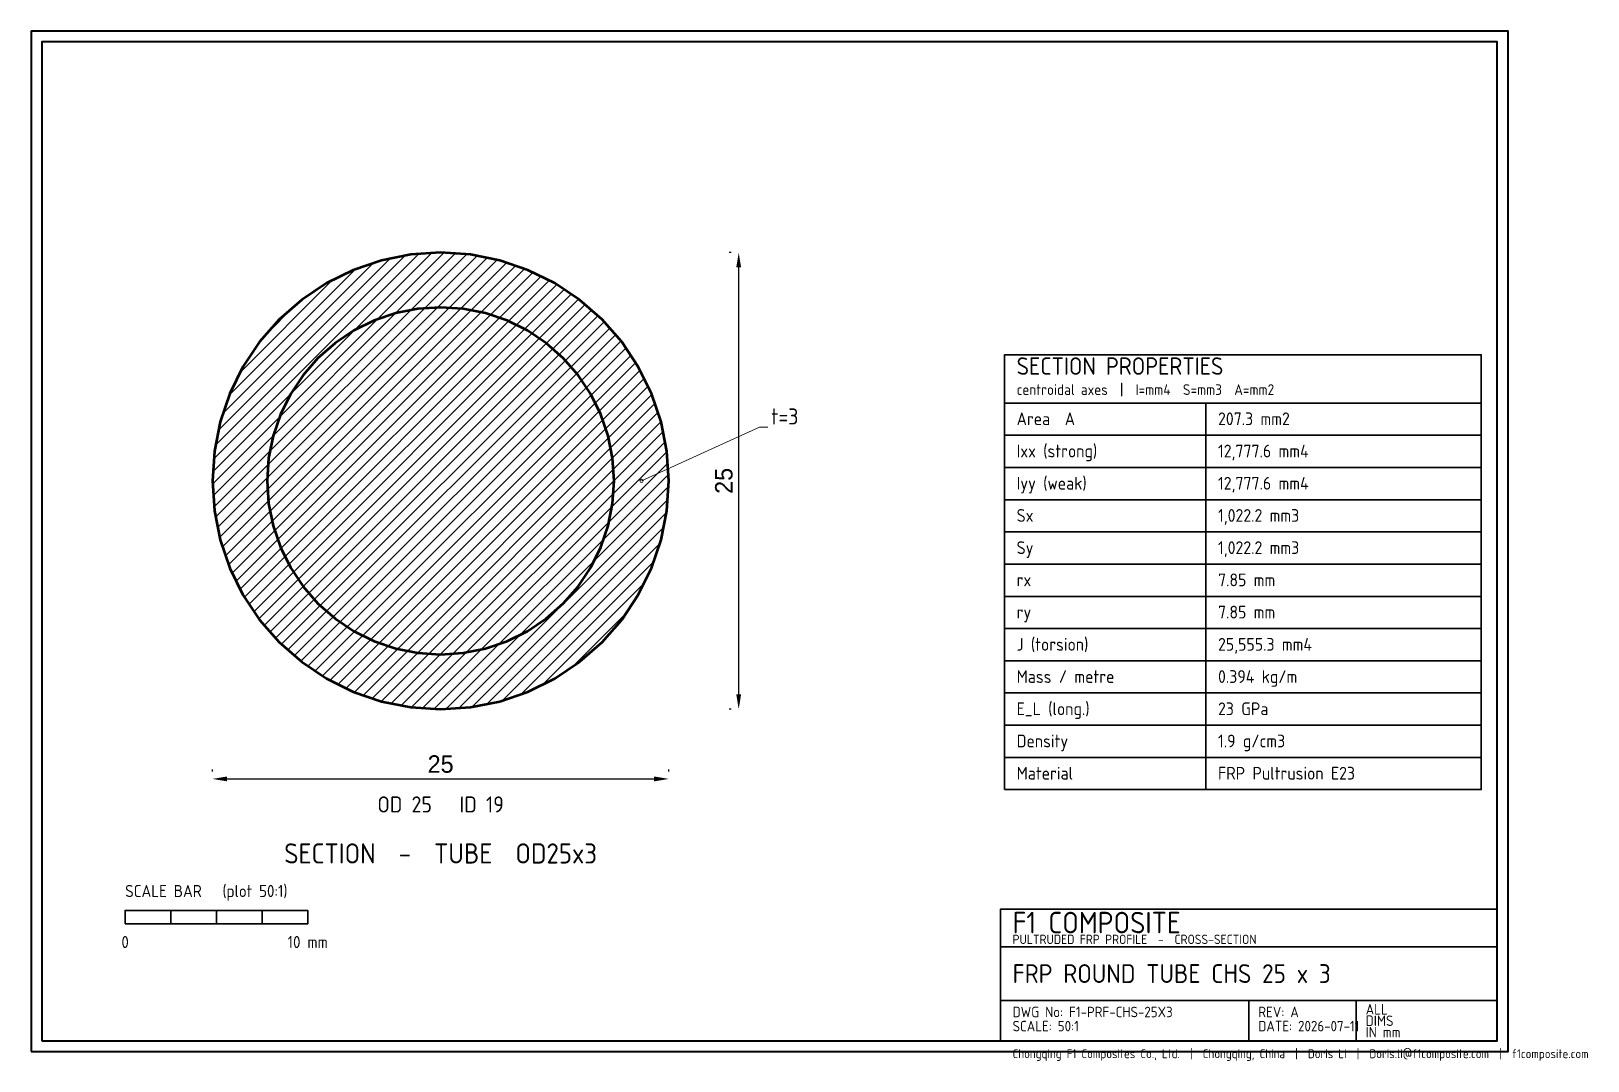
# Model space of a CAD drawing. Header units: millimetres. Extents: x 0 to 11595, y -70 to 7600.
import ezdxf
from ezdxf.enums import TextEntityAlignment as Align

# ---------------------------------------------------------------- set-up
doc = ezdxf.new("R2010")
doc.units = ezdxf.units.MM
for name, color, linetype, lineweight in [('BEAM', 4, 'CONTINUOUS', 50), ('BORDER', 250, 'CONTINUOUS', 40), ('DIM', 1, 'CONTINUOUS', 18), ('HATCH', 9, 'CONTINUOUS', 9), ('TEXT', 250, 'CONTINUOUS', 25), ('TITLE', 250, 'CONTINUOUS', 30)]:
    doc.layers.add(name, color=color, linetype=linetype, lineweight=lineweight)
doc.layers.add('NOTE', color=2, linetype='CONTINUOUS', lineweight=18, true_color=0xb45f00)
doc.styles.add('F1', font='isocp.shx')
doc.dimstyles.new('F1DIM', dxfattribs={"dimtxt": 130, "dimasz": 110, "dimexe": 70, "dimexo": 55, "dimgap": 45, "dimtad": 1, "dimdec": 0, "dimcen": 2.5, "dimclrd": 1, "dimclre": 1, "dimclrt": 1, "dimazin": 3, "dimtfac": 1, "dimtmove": 0, "dimatfit": 3})

msp = doc.modelspace()

# ---------------------------------------------------------------- hatches: boundary and pattern name
at = {"layer": 'HATCH'}
h = msp.add_hatch(dxfattribs=at)
h.set_pattern_fill('ANSI31', scale=20)
h.paths.add_polyline_path([(4750, 4250), (4735.5, 4471.9), (4692.1, 4690), (4620.6, 4900.6), (4522.2, 5100), (4398.7, 5284.9), (4252.1, 5452.1), (4084.9, 5598.7), (3900, 5722.2), (3700.6, 5820.6), (3490, 5892.1), (3271.9, 5935.5), (3050, 5950), (2828.1, 5935.5), (2610, 5892.1), (2399.4, 5820.6), (2200, 5722.2), (2015.1, 5598.7), (1847.9, 5452.1), (1701.3, 5284.9), (1577.8, 5100), (1479.4, 4900.6), (1407.9, 4690), (1364.5, 4471.9), (1350, 4250), (1364.5, 4028.1), (1407.9, 3810), (1479.4, 3599.4), (1577.8, 3400), (1701.3, 3215.1), (1847.9, 3047.9), (2015.1, 2901.3), (2200, 2777.8), (2399.4, 2679.4), (2610, 2607.9), (2828.1, 2564.5), (3050, 2550), (3271.9, 2564.5), (3490, 2607.9), (3700.6, 2679.4), (3900, 2777.8), (4084.9, 2901.3), (4252.1, 3047.9), (4398.7, 3215.1), (4522.2, 3400), (4620.6, 3599.4), (4692.1, 3810), (4735.5, 4028.1)])
h.paths.add_polyline_path([(4342, 4250), (4330.9, 4418.6), (4298, 4584.4), (4243.7, 4744.4), (4168.9, 4896), (4075, 5036.5), (3963.6, 5163.6), (3836.5, 5275), (3696, 5368.9), (3544.4, 5443.7), (3384.4, 5498), (3218.6, 5530.9), (3050, 5542), (2881.4, 5530.9), (2715.6, 5498), (2555.6, 5443.7), (2404, 5368.9), (2263.5, 5275), (2136.4, 5163.6), (2025, 5036.5), (1931.1, 4896), (1856.3, 4744.4), (1802, 4584.4), (1769.1, 4418.6), (1758, 4250), (1769.1, 4081.4), (1802, 3915.6), (1856.3, 3755.6), (1931.1, 3604), (2025, 3463.5), (2136.4, 3336.4), (2263.5, 3225), (2404, 3131.1), (2555.6, 3056.3), (2715.6, 3002), (2881.4, 2969.1), (3050, 2958), (3218.6, 2969.1), (3384.4, 3002), (3544.4, 3056.3), (3696, 3131.1), (3836.5, 3225), (3963.6, 3336.4), (4075, 3463.5), (4168.9, 3604), (4243.7, 3755.6), (4298, 3915.6), (4330.9, 4081.4)], flags=0)

# ---------------------------------------------------------------- linework, layer by layer
at = {"layer": 'BEAM'}
for points in [[(4750, 4250), (4735.5, 4471.9), (4692.1, 4690), (4620.6, 4900.6), (4522.2, 5100), (4398.7, 5284.9), (4252.1, 5452.1), (4084.9, 5598.7), (3900, 5722.2), (3700.6, 5820.6), (3490, 5892.1), (3271.9, 5935.5), (3050, 5950), (2828.1, 5935.5), (2610, 5892.1), (2399.4, 5820.6), (2200, 5722.2), (2015.1, 5598.7), (1847.9, 5452.1), (1701.3, 5284.9), (1577.8, 5100), (1479.4, 4900.6), (1407.9, 4690), (1364.5, 4471.9), (1350, 4250), (1364.5, 4028.1), (1407.9, 3810), (1479.4, 3599.4), (1577.8, 3400), (1701.3, 3215.1), (1847.9, 3047.9), (2015.1, 2901.3), (2200, 2777.8), (2399.4, 2679.4), (2610, 2607.9), (2828.1, 2564.5), (3050, 2550), (3271.9, 2564.5), (3490, 2607.9), (3700.6, 2679.4), (3900, 2777.8), (4084.9, 2901.3), (4252.1, 3047.9), (4398.7, 3215.1), (4522.2, 3400), (4620.6, 3599.4), (4692.1, 3810), (4735.5, 4028.1)], [(4342, 4250), (4330.9, 4418.6), (4298, 4584.4), (4243.7, 4744.4), (4168.9, 4896), (4075, 5036.5), (3963.6, 5163.6), (3836.5, 5275), (3696, 5368.9), (3544.4, 5443.7), (3384.4, 5498), (3218.6, 5530.9), (3050, 5542), (2881.4, 5530.9), (2715.6, 5498), (2555.6, 5443.7), (2404, 5368.9), (2263.5, 5275), (2136.4, 5163.6), (2025, 5036.5), (1931.1, 4896), (1856.3, 4744.4), (1802, 4584.4), (1769.1, 4418.6), (1758, 4250), (1769.1, 4081.4), (1802, 3915.6), (1856.3, 3755.6), (1931.1, 3604), (2025, 3463.5), (2136.4, 3336.4), (2263.5, 3225), (2404, 3131.1), (2555.6, 3056.3), (2715.6, 3002), (2881.4, 2969.1), (3050, 2958), (3218.6, 2969.1), (3384.4, 3002), (3544.4, 3056.3), (3696, 3131.1), (3836.5, 3225), (3963.6, 3336.4), (4075, 3463.5), (4168.9, 3604), (4243.7, 3755.6), (4298, 3915.6), (4330.9, 4081.4)]]:
    msp.add_lwpolyline(points, close=True, dxfattribs=at)
at = {"layer": 'BORDER'}
for points in [[(0, 0), (11000, 0), (11000, 7600), (0, 7600)], [(80, 80), (10920, 80), (10920, 7520), (80, 7520)]]:
    msp.add_lwpolyline(points, close=True, dxfattribs=at)
at = {"layer": 'NOTE'}
for p, q in [((4546, 4250), (5426, 4650)), ((5426, 4650), (5486, 4650))]:
    msp.add_line(p, q, dxfattribs=at)
msp.add_circle((4546, 4250), 12, dxfattribs=at)
at = {"layer": 'TITLE'}
for p, q in [((7250, 4830), (10800, 4830)), ((8750, 1950), (8750, 4830)), ((7250, 4590), (10800, 4590)), ((7250, 4350), (10800, 4350)), ((7250, 4110), (10800, 4110)), ((7250, 3870), (10800, 3870)), ((7250, 3630), (10800, 3630)), ((7250, 3390), (10800, 3390)), ((7250, 3150), (10800, 3150)), ((7250, 2910), (10800, 2910)), ((7250, 2670), (10800, 2670)), ((7250, 2430), (10800, 2430)), ((7250, 2190), (10800, 2190)), ((7250, 1950), (10800, 1950)), ((7220, 780), (10920, 780)), ((7220, 380), (10920, 380)), ((9070, 80), (9070, 380)), ((9870, 80), (9870, 380))]:
    msp.add_line(p, q, dxfattribs=at)
for points in [[(7250, 1950), (10800, 1950), (10800, 5190), (7250, 5190)], [(700, 950), (1040, 950), (1040, 1050), (700, 1050)], [(1040, 950), (1380, 950), (1380, 1050), (1040, 1050)], [(1380, 950), (1720, 950), (1720, 1050), (1380, 1050)], [(1720, 950), (2060, 950), (2060, 1050), (1720, 1050)], [(7220, 80), (10920, 80), (10920, 1060), (7220, 1060)]]:
    msp.add_lwpolyline(points, close=True, dxfattribs=at)

# ---------------------------------------------------------------- texts
at = {"layer": 'NOTE', "style": 'F1'}
msp.add_text('t=3', height=120, dxfattribs=at).set_placement((5511, 4670))
msp.add_text('OD 25   ID 19', height=120, dxfattribs=at).set_placement((3050, 1780), align=Align.CENTER)
at = {"layer": 'TEXT', "style": 'F1'}
for s, height, p in [('centroidal axes  |  I=mm4  S=mm3  A=mm2', 80, (7340, 4890)), ('Area  A', 95, (7340, 4665)), ('207.3 mm2', 95, (8840, 4665)), ('Ixx (strong)', 95, (7340, 4425)), ('12,777.6 mm4', 95, (8840, 4425)), ('Iyy (weak)', 95, (7340, 4185)), ('12,777.6 mm4', 95, (8840, 4185)), ('Sx', 95, (7340, 3945)), ('1,022.2 mm3', 95, (8840, 3945)), ('Sy', 95, (7340, 3705)), ('1,022.2 mm3', 95, (8840, 3705)), ('rx', 95, (7340, 3465)), ('7.85 mm', 95, (8840, 3465)), ('ry', 95, (7340, 3225)), ('7.85 mm', 95, (8840, 3225)), ('J (torsion)', 95, (7340, 2985)), ('25,555.3 mm4', 95, (8840, 2985)), ('Mass / metre', 95, (7340, 2745)), ('0.394 kg/m', 95, (8840, 2745)), ('E_L (long.)', 95, (7340, 2505)), ('23 GPa', 95, (8840, 2505)), ('Density', 95, (7340, 2265)), ('1.9 g/cm3', 95, (8840, 2265)), ('Material', 95, (7340, 2025)), ('FRP Pultrusion E23', 95, (8840, 2025)), ('SCALE BAR   (plot 50:1)', 90, (700, 1150)), ('Chongqing F1 Composites Co., Ltd.  |  Chongqing, China  |  Doris Li  |  Doris.li@f1composite.com  |  f1composite.com', 66, (7310, -50))]:
    msp.add_text(s, height=height, dxfattribs=at).set_placement(p)
for s, p in [('0', (700, 770)), ('10 mm', (2060, 770))]:
    msp.add_text(s, height=90, dxfattribs=at).set_placement(p, align=Align.CENTER)
at = {"layer": 'TITLE', "style": 'F1'}
for s, height, p in [('SECTION PROPERTIES', 130, (7340, 5040)), ('F1 COMPOSITE', 160, (7310, 880)), ('PULTRUDED FRP PROFILE  -  CROSS-SECTION', 70, (7310, 800)), ('FRP ROUND TUBE CHS 25 x 3', 140, (7310, 510)), ('ALL', 78, (9940, 275)), ('DWG No: F1-PRF-CHS-25X3', 78, (7310, 255)), ('REV: A', 78, (9140, 255)), ('DIMS', 78, (9940, 190)), ('SCALE: 50:1', 78, (7310, 150)), ('DATE: 2026-07-11', 78, (9140, 150)), ('IN mm', 78, (9940, 105))]:
    msp.add_text(s, height=height, dxfattribs=at).set_placement(p)
msp.add_text('SECTION  -  TUBE  OD25x3', height=150, dxfattribs=at).set_placement((3050, 1400), align=Align.CENTER)

# ---------------------------------------------------------------- dimensions: what is measured, and where the dimension line sits
at = {"layer": 'DIM'}
msp.add_linear_dim(base=(5270, 2550), p1=(5270, 2550), p2=(5270, 5950), angle=90, text='25', dimstyle='F1DIM', dxfattribs=at).render()
msp.add_linear_dim(base=(1350, 2030), p1=(1350, 2030), p2=(4750, 2030), text='25', dimstyle='F1DIM', dxfattribs=at).render()

doc.saveas('drawing.dxf')
